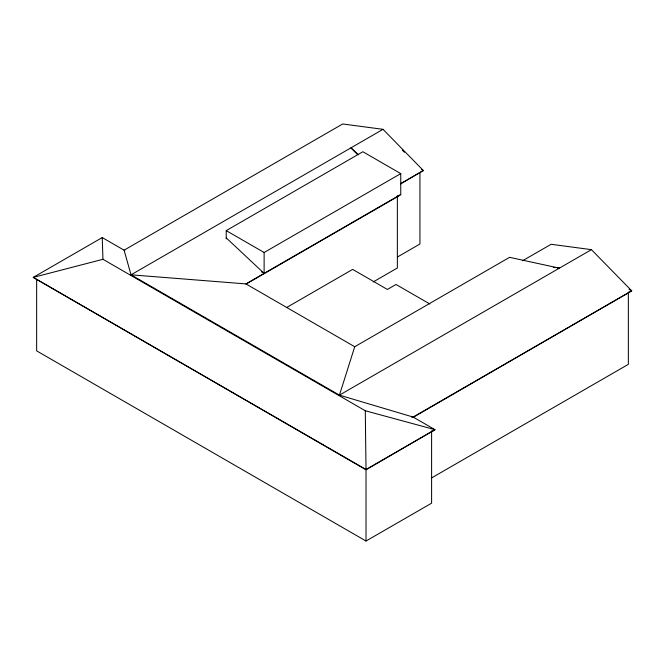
<?xml version="1.0" encoding="UTF-8"?>
<svg xmlns="http://www.w3.org/2000/svg" width="665" height="665" viewBox="0 0 665 665"><rect width="100%" height="100%" fill="white"/><g stroke="black" fill="none" stroke-linecap="round" stroke-linejoin="round"><path stroke-width="1" d="M557.353 267.895L559.365 268.161L509.573 257.33L354.728 346.731L339.433 395.143L413.14 417.063M226.233 238.885L226.233 230.622L362.866 151.736L400.754 173.615L400.754 194.504L399.299 195.626L246.241 283.997M124.821 250.605L102.235 237.563L33.25 277.388L366.016 469.789L435.001 429.681L412.416 416.639M383.023 129.326L131.022 274.82L124.097 250.181L342.699 123.973L383.023 129.326L423.347 170.531L400.513 183.989M226.233 230.622L264.121 252.492L400.754 173.615M401.078 183.382L423.347 170.531L421.56 169.5M413.314 417.246L631.75 290.846L591.426 249.649L339.433 395.143L131.022 274.82L245.909 283.905L400.754 194.504M286.557 307.562L352.658 269.392L387.396 289.45L396.016 284.47L429.864 304.013M397.678 256.865L419.939 244.013L419.939 172.684M373.223 281.927L397.354 267.995L397.354 195.626M522.607 260.747L551.11 244.288L591.426 249.649M366.016 469.507L435.001 429.681L365.293 410.754L102.959 259.3L33.25 277.388L366.016 469.507L365.293 410.754M431.336 478.077L628.35 364.337L628.35 291.968M36.65 279.632L36.65 350.871L366.016 541.027L431.602 503.164L431.602 430.804M553.322 267.355L555.333 267.629M629.057 289.292L631.75 290.846L412.416 417.479L411.685 417.063M261.453 271.852L264.121 273.39L264.121 252.492M245.909 283.905L354.728 346.731M358.402 154.812L350.962 147.838L357.263 154.28M226.233 237.879L264.121 273.39M402.3 150.082L404.445 152.268M102.235 237.563L102.959 259.3M433.547 429.681L433.547 430.804M366.016 468.667L366.016 541.027"/></g></svg>
